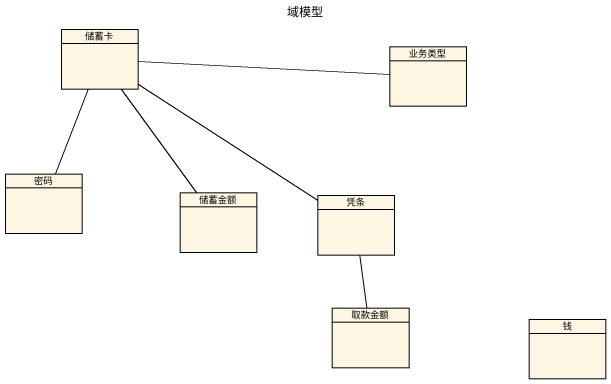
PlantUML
@startuml
title 域模型
hide circle
hide empty members
class 储蓄卡
class 业务类型
class 密码
class 储蓄金额
class 凭条
class 取款金额
class 钱
储蓄卡 -right- 业务类型
储蓄卡 -- 储蓄金额
储蓄卡 -- 凭条
密码 -up- 储蓄卡
凭条 -- 取款金额
@enduml
